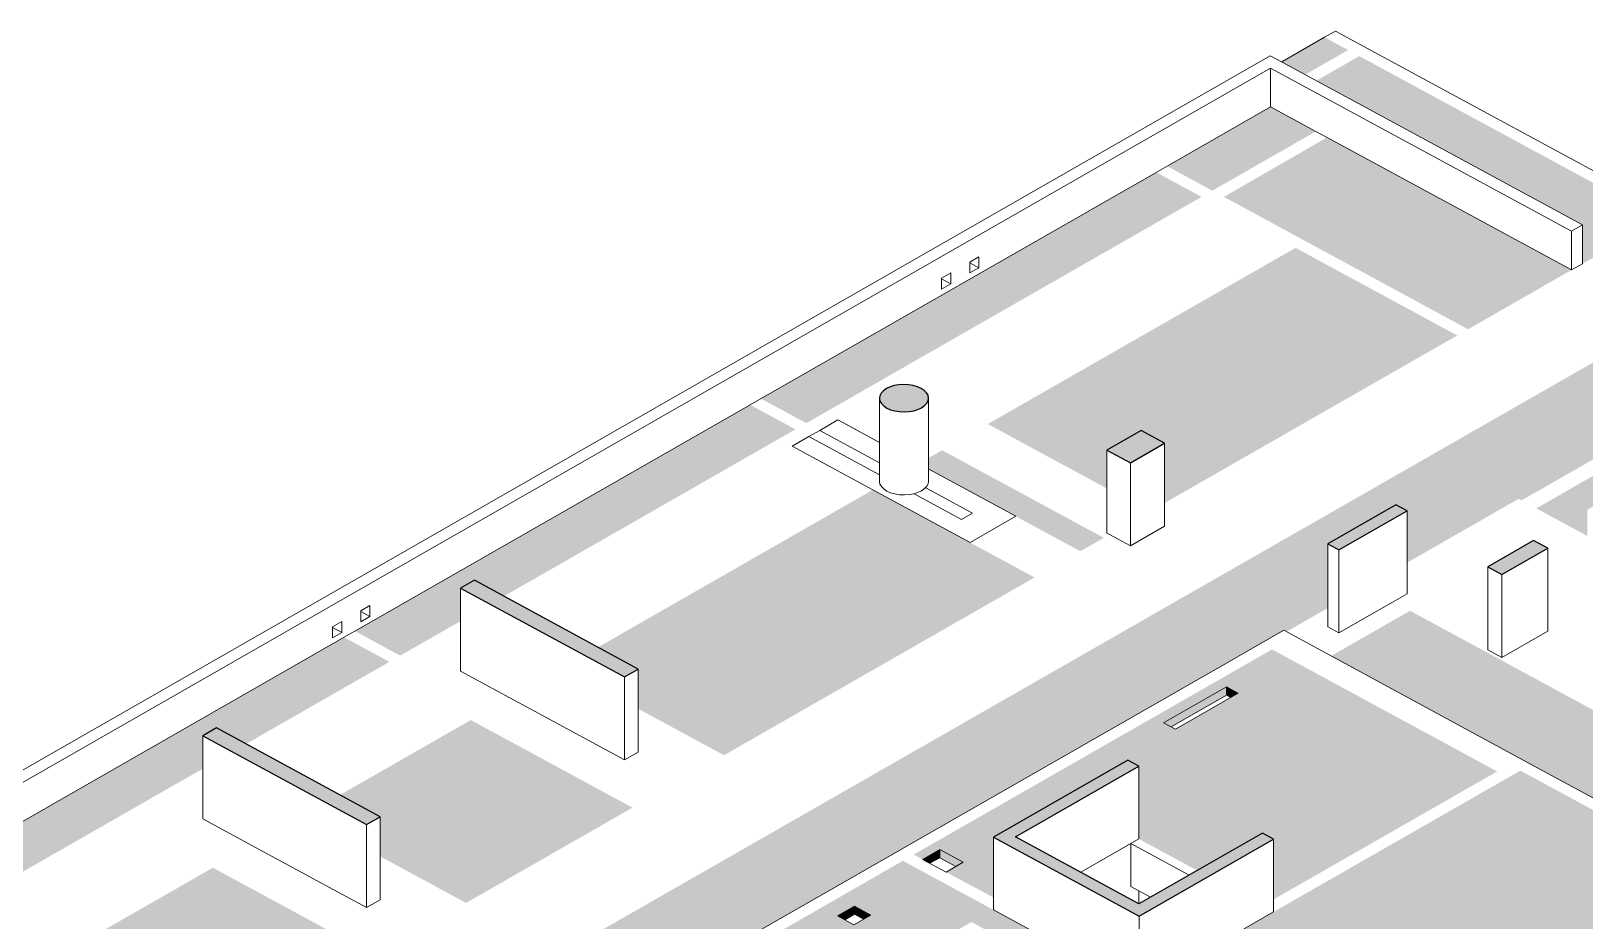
# Model space of a CAD drawing. Header units: centimetres. Extents: x -2136 to 34701, y -1430 to 84208.
# Drawn here: x 10295 to 12190, y 63760 to 64845 of the extents above; entities that cross this region are included whole.
import ezdxf

# ---------------------------------------------------------------- set-up
doc = ezdxf.new("R2010")
doc.units = ezdxf.units.CM
for name, color, linetype, lineweight in [('A-FLOR', 7, 'Continuous', 18), ('S-BEAM', 7, 'Continuous', 18), ('S-COLS', 7, 'Continuous', 18), ('S-FNDN', 7, 'Continuous', 25)]:
    doc.layers.add(name, color=color, linetype=linetype, lineweight=lineweight)

msp = doc.modelspace()

# ---------------------------------------------------------------- hatches: boundary and pattern name
at = {"layer": 'A-FLOR', "true_color": 0xbfbfbf}
for points in [[(11848.98, 64791.62), (11901.31, 64821.57), (11872.64, 64837.1), (11820.31, 64807.15), (11838.12, 64797.5)], [(12187.06, 64561.12), (12281.9, 64615.39), (11914.93, 64814.19), (11862.6, 64784.24), (12187.06, 64608.47), (12187.06, 64574.59)], [(11735.81, 64650.21), (11862.03, 64722.44), (11806.47, 64752.12), (11680.62, 64680.1), (11735.34, 64650.46)], [(12047.59, 64481.31), (12173.81, 64553.54), (11875.65, 64715.06), (11749.81, 64642.62), (12034.34, 64488.49)], [(11240.7, 64366.87), (11722.56, 64642.62), (11667.37, 64672.52), (11185.51, 64396.77), (11240.57, 64366.94)], [(11677.64, 64269.6), (12034.34, 64473.73), (11837.24, 64580.5), (11462.07, 64365.8), (11607.13, 64287.22), (11607.13, 64334.02), (11648.97, 64357.96), (11677.64, 64342.43), (11677.64, 64295.92)], [(9905.16, 63004.56), (9905.52, 63004.8), (9905.52, 63036.94), (9918.77, 63044.53), (9947.66, 63028.88), (9958.85, 63035.28), (9954.55, 63037.61), (10038.23, 63085.5), (10042.53, 63083.17), (10262.2, 63208.88), (10254.31, 63213.15), (10370.28, 63279.51), (10370.28, 63357.93), (10453.26, 63405.42), (10466.88, 63398.04), (10466.88, 63334.79), (10481.16, 63342.97), (10481.52, 63346.85), (11822.86, 64114.45), (11826.16, 64112.66), (11876.54, 64141.5), (11876.54, 64219.92), (11959.53, 64267.41), (11973.15, 64260.03), (11973.15, 64196.78), (12109.25, 64274.67), (12112.84, 64272.73), (12307.05, 64383.87), (12311.35, 64381.54), (12398.87, 64431.62), (12288.49, 64491.42), (9794.78, 63064.35), (9899.25, 63007.76)], [(10745.58, 64083.53), (10819.24, 64125.68), (10819.24, 64165.78), (10835.98, 64175.36), (10871.97, 64155.86), (11227.45, 64359.29), (11172.26, 64389.18), (10690.39, 64113.43), (10743.74, 64084.53)], [(11574.79, 64210.74), (11603.38, 64227.1), (11406.28, 64333.88), (11389.83, 64324.46), (11389.96, 64310.87), (11562.99, 64217.13)], [(12193.05, 64229.28), (12193.05, 64261.32), (12274.82, 64308.11), (12241.29, 64326.27), (12130.76, 64263.02), (12147.52, 64253.94)], [(11140.34, 63962.12), (11519, 64178.81), (11321.9, 64285.59), (10986.65, 64093.73), (11035.59, 64067.22), (11035.59, 64018.87), (11091.18, 63988.75)], [(12584.03, 63689.65), (12691.42, 63751.1), (11976.84, 64138.21), (11880.63, 64083.16), (12394.45, 63804.6), (12394.45, 63792.35), (12570.78, 63696.82)], [(10250.46, 63800.19), (10504.74, 63945.7), (10504.74, 63985.8), (10521.47, 63995.38), (10557.47, 63975.88), (10732.33, 64075.95), (10677.14, 64105.85), (10195.28, 63830.09), (10237.22, 63807.37)], [(11685.37, 63996.67), (11753.13, 64035.45), (11753.12, 64045.42), (11676.42, 64001.52), (11684.22, 63997.3)], [(11758.51, 64032.53), (11767.46, 64037.65), (11753.13, 64045.42), (11753.13, 64035.45)], [(10825.84, 63782.14), (11028.77, 63898.27), (10831.67, 64005.05), (10672.14, 63913.76), (10721.08, 63887.24), (10721.08, 63838.89), (10792.41, 63800.25)], [(11995.69, 63591.78), (12367.59, 63804.6), (12111.35, 63943.41), (11659.82, 63685.01), (11804.52, 63606.62), (11884.53, 63652), (11987.5, 63596.21)], [(11391.37, 63830.44), (11403.34, 63837.29), (11403.34, 63847.26), (11382.42, 63835.28), (11389.96, 63831.2)], [(11423.07, 63826.6), (11432.01, 63831.73), (11403.34, 63847.26), (11403.34, 63837.29), (11414.08, 63831.48)], [(10562.24, 63631.29), (10714.27, 63718.29), (10517.16, 63825.07), (10365.14, 63738.07), (10535.66, 63645.7)], [(11287.56, 63761.42), (11299.53, 63768.27), (11299.53, 63778.24), (11278.61, 63766.27), (11287.13, 63761.65)], [(11310.63, 63762.26), (11319.58, 63767.38), (11299.53, 63778.24), (11299.53, 63768.27), (11304.59, 63765.53)]]:
    msp.add_hatch(color=9, dxfattribs=at).paths.add_polyline_path(points, flags=0)
h = msp.add_hatch(color=9, dxfattribs=at)
h.paths.add_polyline_path([(11810.45, 63786.38), (12083.09, 63942.4), (11808.58, 64091.11), (11371.69, 63841.1), (11382.42, 63835.28), (11403.34, 63847.26), (11432.01, 63831.73), (11411.09, 63819.75), (11468.82, 63788.76), (11469.18, 63862.64), (11632.7, 63956.22), (11646.32, 63948.84), (11646.57, 63859.99), (11717.19, 63821.73), (11796.83, 63867.3), (11810.45, 63859.93), (11810.45, 63792.29)], flags=0)
h.paths.add_polyline_path([(11690.75, 63993.76), (11676.42, 64001.52), (11753.13, 64045.42), (11767.46, 64037.65), (11727.59, 64014.84)], flags=0)
h = msp.add_hatch(color=9, dxfattribs=at)
h.paths.add_polyline_path([(11326.86, 63421.81), (11432.86, 63482.47), (11268.72, 63571.38), (11269.08, 63660.3), (11442.04, 63758.87), (11619.42, 63662.78), (11619.42, 63589.23), (11711.8, 63642.1), (11358.45, 63833.51), (11183.37, 63732.98), (11203.09, 63722.3), (11192.63, 63716.31), (11172.6, 63727.16), (11152.03, 63715.39), (11162.77, 63709.57), (11152.03, 63703.74), (11141.57, 63709.4), (11132.37, 63704.14), (11146.66, 63696.39), (11036.03, 63633.08), (11021.73, 63640.82), (10973.51, 63613.23), (11004.25, 63596.58), (11084.26, 63641.95), (11261.64, 63545.65), (11262.02, 63456.94), (11295.59, 63438.75)], flags=0)
h.paths.add_polyline_path([(11298.66, 63755.41), (11278.61, 63766.27), (11299.53, 63778.24), (11319.58, 63767.38), (11305.05, 63759.07)], flags=0)
at = {"layer": 'S-COLS', "lineweight": 9, "true_color": 0x8080ff}
for points in [[(11360.24, 64380.59), (11366.08, 64380.96), (11371.69, 64381.95), (11376.84, 64383.53), (11381.33, 64385.64), (11385.56, 64388.81), (11387.7, 64391.11), (11389.33, 64394.26), (11389.83, 64397.52), (11389.17, 64400.78), (11387.39, 64403.9), (11384.54, 64406.76), (11380.75, 64409.26), (11376.15, 64411.31), (11367.78, 64413.32), (11365.28, 64413.72), (11359.42, 64413.99), (11353.57, 64413.63), (11347.08, 64412.36), (11342.82, 64411.05), (11338.33, 64408.94), (11334.66, 64406.38), (11331.67, 64402.91), (11330.33, 64400.33), (11329.85, 64397), (11330.49, 64393.81), (11332.27, 64390.69), (11335.12, 64387.82), (11338.91, 64385.32), (11343.51, 64383.28), (11348.73, 64381.77), (11354.38, 64380.87)], [(11635.8, 64318.49), (11677.64, 64342.43), (11648.97, 64357.96), (11607.13, 64334.02)], [(11890.16, 64212.54), (11973.15, 64260.03), (11959.53, 64267.41), (11876.54, 64219.92)], [(12088.91, 64182.56), (12144.7, 64214.48), (12127.5, 64223.8), (12071.71, 64191.88), (12087.81, 64183.15)], [(11018.85, 64057.65), (11035.59, 64067.22), (10835.98, 64175.36), (10819.24, 64165.78), (10978.25, 64079.64)], [(10704.35, 63877.67), (10721.08, 63887.24), (10521.47, 63995.38), (10504.74, 63985.8), (10655.41, 63904.18)], [(11646.57, 63766.15), (11810.45, 63859.93), (11796.83, 63867.3), (11646.2, 63781.1), (11495.69, 63862.64), (11646.32, 63948.84), (11632.7, 63956.22), (11468.82, 63862.44), (11646.32, 63766.28)]]:
    msp.add_hatch(color=171, dxfattribs=at).paths.add_polyline_path(points, flags=0)

# ---------------------------------------------------------------- linework, layer by layer
at = {"layer": 'A-FLOR', "lineweight": 9}
for p, q in [((11872.64, 64837.1), (11820.31, 64807.15)), ((11806.84, 64752.33), (11680.62, 64680.1)), ((11862.03, 64722.44), (11806.84, 64752.33)), ((12173.81, 64553.54), (11875.65, 64715.06)), ((11667.37, 64672.52), (11185.51, 64396.77)), ((11172.26, 64389.18), (10690.39, 64113.43)), ((11389.96, 64310.87), (11496.13, 64253.35)), ((11440.34, 64221.43), (11321.9, 64285.59)), ((10677.14, 64105.85), (10195.28, 63830.09)), ((11676.42, 64001.52), (11753.13, 64045.42)), ((11767.46, 64037.65), (11690.75, 63993.76)), ((11753.13, 64045.42), (11767.46, 64037.65)), ((11753.13, 64045.42), (11753.13, 64035.45)), ((11753.13, 64035.45), (11685.37, 63996.67)), ((11758.51, 64032.53), (11753.13, 64035.45)), ((11690.75, 63993.76), (11676.42, 64001.52)), ((11382.42, 63835.28), (11403.34, 63847.26)), ((11403.34, 63847.26), (11432.01, 63831.73)), ((11403.34, 63847.26), (11403.34, 63837.29)), ((11403.34, 63837.29), (11391.37, 63830.44)), ((11423.07, 63826.6), (11403.34, 63837.29)), ((11432.01, 63831.73), (11411.09, 63819.75)), ((11278.61, 63766.27), (11299.53, 63778.24)), ((11299.53, 63778.24), (11319.58, 63767.38)), ((11299.53, 63778.24), (11299.53, 63768.27)), ((11298.66, 63755.41), (11278.61, 63766.27)), ((11299.53, 63768.27), (11287.56, 63761.42)), ((11319.58, 63767.38), (11298.66, 63755.41)), ((11310.63, 63762.26), (11299.53, 63768.27))]:
    msp.add_line(p, q, dxfattribs=at)
at = {"layer": 'S-BEAM', "lineweight": 9}
for p, q in [((11872.64, 64837.1), (11885.89, 64844.68)), ((11983.37, 64791.88), (11885.89, 64844.68)), ((11806.47, 64814.64), (9286.27, 63372.41)), ((11820.09, 64807.26), (11806.47, 64814.64)), ((9299.88, 63365.03), (11806.84, 64799.68)), ((11806.84, 64799.68), (12173.81, 64600.89)), ((11806.84, 64799.68), (11806.84, 64752.33)), ((12187.06, 64608.47), (11820.09, 64807.26)), ((12323.82, 64607.45), (12062.21, 64749.17)), ((11862.03, 64722.44), (11875.65, 64715.06)), ((11667.37, 64672.52), (11680.62, 64680.1)), ((12187.06, 64608.47), (12173.81, 64600.89)), ((12187.06, 64561.12), (12187.06, 64608.47)), ((12173.81, 64600.89), (12173.81, 64553.54)), ((11440.04, 64563.19), (11451.2, 64569.58)), ((11451.2, 64569.58), (11451.2, 64556.29)), ((11405.74, 64543.57), (11416.9, 64549.95)), ((11416.9, 64549.95), (11416.9, 64536.66)), ((11440.04, 64549.9), (11440.04, 64563.19)), ((11451.2, 64556.29), (11440.04, 64562.33)), ((11451.2, 64556.29), (11440.04, 64549.9)), ((12187.06, 64561.12), (12173.81, 64553.54)), ((11405.74, 64530.27), (11405.74, 64543.57)), ((11416.9, 64536.66), (11405.74, 64542.7)), ((11416.9, 64536.66), (11405.74, 64530.27)), ((11185.51, 64396.77), (11172.26, 64389.18)), ((11257, 64358.04), (11279.32, 64370.81)), ((11279.32, 64370.81), (11308.52, 64354.98)), ((11223.53, 64338.88), (11243.75, 64350.45)), ((11308.52, 64354.98), (11329.83, 64343.44)), ((11252.74, 64323.06), (11223.53, 64338.88)), ((11321.9, 64285.59), (11252.74, 64323.06)), ((11496.13, 64253.35), (11440.34, 64221.43)), ((11610.36, 64231.09), (11607.13, 64232.84)), ((11635.8, 64217.31), (11610.36, 64231.09)), ((11677.64, 64241.25), (11635.8, 64217.31)), ((11973.15, 64158.85), (11956.41, 64149.28)), ((10697.37, 64138.18), (10708.52, 64144.57)), ((10697.37, 64124.89), (10697.37, 64138.18)), ((10708.52, 64131.28), (10697.37, 64137.32)), ((10708.52, 64131.28), (10697.37, 64124.89)), ((10708.52, 64144.57), (10708.52, 64131.28)), ((11956.41, 64149.28), (11890.16, 64111.37)), ((10663.07, 64118.56), (10674.23, 64124.94)), ((10663.07, 64105.27), (10663.07, 64118.56)), ((10674.23, 64111.65), (10663.07, 64117.7)), ((10674.23, 64124.94), (10674.23, 64111.65)), ((10690.39, 64113.43), (10677.14, 64105.85)), ((11890.16, 64111.37), (11876.54, 64118.74)), ((12144.7, 64113.31), (12141.21, 64111.31)), ((10674.23, 64111.65), (10663.07, 64105.27)), ((12124.6, 63950.99), (11836.48, 64107.07)), ((12088.91, 64081.38), (12141.21, 64111.31)), ((11753.12, 64074.55), (10688.62, 63465.37)), ((12088.91, 64081.38), (12071.71, 64090.7)), ((10879.09, 64032.18), (10819.24, 64064.6)), ((11018.85, 63956.47), (10879.09, 64032.18)), ((11035.59, 63966.05), (11018.85, 63956.47)), ((12394.45, 63804.8), (12124.6, 63950.99)), ((10564.58, 63852.2), (10504.74, 63884.62)), ((10704.35, 63776.49), (10564.58, 63852.2)), ((11636.55, 63854.54), (11707.43, 63816.14)), ((11636.55, 63854.54), (11636.55, 63802.21)), ((11411.09, 63819.75), (11382.42, 63835.28)), ((11636.55, 63802.21), (11660.45, 63789.26)), ((10721.08, 63786.07), (10704.35, 63776.49))]:
    msp.add_line(p, q, dxfattribs=at)
at = {"layer": 'S-COLS', "lineweight": 9}
for p, q in [((11983.37, 64791.88), (12062.21, 64749.17)), ((11329.83, 64397.29), (11329.83, 64296.12)), ((11389.83, 64296.12), (11389.83, 64397.29)), ((11329.83, 64303.82), (11243.75, 64350.45)), ((11257, 64358.04), (11329.83, 64318.58)), ((11677.64, 64342.43), (11677.64, 64241.25)), ((11607.13, 64334.02), (11607.13, 64232.84)), ((11635.8, 64217.31), (11635.8, 64318.49)), ((11386.35, 64287.97), (11443.17, 64257.18)), ((11429.92, 64249.6), (11372.21, 64280.87)), ((11443.17, 64257.18), (11429.92, 64249.6)), ((11973.15, 64260.03), (11973.15, 64158.85)), ((11876.54, 64219.92), (11876.54, 64118.74)), ((11890.16, 64111.37), (11890.16, 64212.54)), ((12144.7, 64214.48), (12144.7, 64113.31)), ((12071.71, 64191.88), (12071.71, 64090.7)), ((12088.91, 64081.38), (12088.91, 64182.56)), ((10819.24, 64165.78), (10819.24, 64064.6)), ((11753.12, 64074.55), (11822.86, 64114.45)), ((11822.86, 64114.45), (11836.48, 64107.07)), ((11018.85, 63956.47), (11018.85, 64057.65)), ((11035.59, 64067.22), (11035.59, 63966.05)), ((10504.74, 63985.8), (10504.74, 63884.62)), ((11646.32, 63948.84), (11646.32, 63860.12)), ((10721.08, 63887.24), (10721.08, 63786.07)), ((10704.35, 63776.49), (10704.35, 63877.67)), ((11468.82, 63862.44), (11468.82, 63773.72)), ((11646.32, 63860.12), (11575.33, 63819.5)), ((11636.55, 63854.54), (11575.33, 63819.5)), ((11810.45, 63859.93), (11810.45, 63771.21)), ((11646.32, 63796.92), (11646.32, 63781.16)), ((11646.57, 63677.43), (11468.82, 63773.72)), ((11810.45, 63771.21), (11646.57, 63677.43)), ((11646.57, 63677.43), (11646.57, 63766.15))]:
    msp.add_line(p, q, dxfattribs=at)
at = {"layer": 'S-COLS', "lineweight": 25}
for p, q in [((11648.97, 64357.96), (11607.13, 64334.02)), ((11635.8, 64318.49), (11677.64, 64342.43)), ((11677.64, 64342.43), (11648.97, 64357.96)), ((11607.13, 64334.02), (11635.8, 64318.49)), ((11959.53, 64267.41), (11876.54, 64219.92)), ((11973.15, 64260.03), (11959.53, 64267.41)), ((11890.16, 64212.54), (11973.15, 64260.03)), ((11876.54, 64219.92), (11890.16, 64212.54)), ((12127.5, 64223.8), (12071.71, 64191.88)), ((12088.91, 64182.56), (12144.7, 64214.48)), ((12144.7, 64214.48), (12127.5, 64223.8)), ((12071.71, 64191.88), (12088.91, 64182.56)), ((10835.98, 64175.36), (10819.24, 64165.78)), ((11035.59, 64067.22), (10835.98, 64175.36)), ((10819.24, 64165.78), (11018.85, 64057.65)), ((11018.85, 64057.65), (11035.59, 64067.22)), ((10521.47, 63995.38), (10504.74, 63985.8)), ((10504.74, 63985.8), (10704.35, 63877.67)), ((10721.08, 63887.24), (10521.47, 63995.38)), ((11632.7, 63956.22), (11468.82, 63862.44)), ((11495.69, 63862.64), (11646.32, 63948.84)), ((11646.32, 63948.84), (11632.7, 63956.22)), ((10704.35, 63877.67), (10721.08, 63887.24)), ((11796.83, 63867.3), (11646.2, 63781.1)), ((11810.45, 63859.93), (11796.83, 63867.3)), ((11468.82, 63862.44), (11646.57, 63766.15)), ((11646.2, 63781.1), (11495.69, 63862.64)), ((11646.57, 63766.15), (11810.45, 63859.93))]:
    msp.add_line(p, q, dxfattribs=at)
for points in [[(11380.75, 64409.26, 0), (11376.15, 64411.31, 0), (11370.93, 64412.81, 0), (11365.28, 64413.72, 0), (11359.42, 64413.99, 0), (11353.57, 64413.63, 0), (11347.97, 64412.64, 0), (11342.82, 64411.05, 0), (11338.33, 64408.94, 0), (11334.66, 64406.38, 0), (11331.96, 64403.47, 0), (11330.33, 64400.33, 0), (11329.83, 64397.06, 0), (11330.49, 64393.81, 0), (11332.27, 64390.69, 0), (11335.12, 64387.82, 0), (11338.91, 64385.32, 0)], [(11338.91, 64385.32, 0), (11343.51, 64383.28, 0), (11348.73, 64381.77, 0), (11354.38, 64380.87, 0), (11360.24, 64380.59, 0), (11366.08, 64380.96, 0), (11371.69, 64381.95, 0), (11376.84, 64383.53, 0), (11381.33, 64385.64, 0), (11385, 64388.2, 0), (11387.7, 64391.11, 0), (11389.33, 64394.26, 0), (11389.83, 64397.52, 0), (11389.17, 64400.78, 0), (11387.39, 64403.9, 0), (11384.54, 64406.76, 0), (11380.75, 64409.26, 0)]]:
    msp.add_polyline3d(points, dxfattribs=at)
at = {"layer": 'S-COLS', "lineweight": 9}
for points in [[(11338.91, 64284.14, 0), (11335.12, 64286.65, 0), (11332.27, 64289.51, 0), (11330.49, 64292.63, 0), (11329.83, 64295.89, 0)], [(11389.83, 64296.35, 0), (11389.33, 64293.08, 0), (11387.7, 64289.94, 0), (11385, 64287.03, 0), (11381.33, 64284.47, 0), (11376.84, 64282.36, 0), (11371.69, 64280.77, 0), (11366.08, 64279.78, 0), (11360.24, 64279.41, 0), (11354.38, 64279.69, 0), (11348.73, 64280.6, 0), (11343.51, 64282.1, 0), (11338.91, 64284.14, 0)]]:
    msp.add_polyline3d(points, dxfattribs=at)
at = {"layer": 'S-FNDN', "lineweight": 9}
for p, q in [((11279.32, 64370.81), (11257, 64358.04)), ((11329.83, 64343.44), (11279.32, 64370.81)), ((11243.75, 64350.45), (11223.53, 64338.88)), ((11257, 64358.04), (11243.75, 64350.45)), ((11223.53, 64338.88), (11321.9, 64285.59)), ((11496.13, 64253.35), (11389.96, 64310.87)), ((11321.9, 64285.59), (11440.34, 64221.43)), ((11440.34, 64221.43), (11496.13, 64253.35))]:
    msp.add_line(p, q, dxfattribs=at)

doc.saveas('drawing.dxf')
